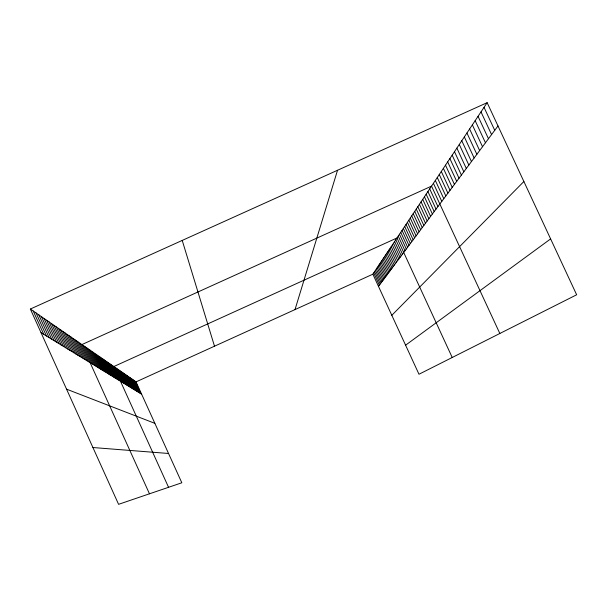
<?xml version="1.0" encoding="UTF-8"?>
<svg xmlns="http://www.w3.org/2000/svg" width="607" height="607" viewBox="0 0 607 607"><rect width="100%" height="100%" fill="white"/><g stroke="black" fill="none" stroke-linecap="round" stroke-linejoin="round"><path stroke-width="0.91" d="M295.017 309.585L337.53 170.264M372.865 274.189L487.148 102.674L576.65 294.774L418.982 374.238L372.865 274.189L136.044 381.871L30.35 309.031L487.148 102.674M378.465 286.345L497.998 125.953M391.819 315.306L523.879 181.508M405.59 345.193L550.617 238.908M92.917 447.526L168.534 453.475M66.558 389.17L154.861 423.337M41.041 332.697L141.606 394.125M484.037 107.348L494.735 130.323M481.002 111.9L491.564 134.587M478.05 116.332L488.476 138.73M475.167 120.656L485.456 142.774M472.36 124.875L482.519 146.719M469.613 128.988L479.651 150.566M466.942 133.001L476.859 154.322M464.332 136.916L474.128 157.987M461.783 140.741L471.457 161.561M459.294 144.481L468.854 165.058M456.866 148.123L466.313 168.465M454.491 151.689L463.831 171.804M452.169 155.18L461.403 175.059M449.893 158.586L459.029 178.246M447.678 161.917L456.707 181.364M445.508 165.172L454.431 184.407M443.383 168.359L452.215 187.388M441.304 171.478L450.037 190.31M439.271 174.535L447.913 193.163M437.275 177.525L445.826 195.955M435.325 180.446L443.785 198.694M433.413 183.314L441.79 201.38M499.842 333.486L431.547 186.129L81.915 344.571L149.474 493.802M429.71 188.876L437.913 206.577M427.912 191.577L436.031 209.096M426.152 194.217L434.187 211.57M424.422 196.812L432.381 213.998M422.73 199.354L430.606 216.373M421.068 201.85L428.868 218.71M419.437 204.301L427.169 220.994M417.836 206.699L425.492 223.239M416.265 209.051L423.853 225.44M414.725 211.365L422.237 227.602M413.215 213.641L420.659 229.727M411.728 215.864L419.103 231.813M410.271 218.057L417.578 233.862M408.837 220.204L416.083 235.873M407.426 222.321L414.611 237.845M406.045 224.393L413.162 239.788M404.687 226.434L411.743 241.692M403.352 228.437L410.347 243.566M402.039 230.41L408.974 245.41M400.749 232.344L407.623 247.224M399.474 234.249L406.295 248.999M398.23 236.123L404.99 250.752M452.223 357.493L397.001 237.967L113.82 366.552L168.549 487.3M395.81 239.757L402.456 254.151M394.633 241.518L401.235 255.797M393.48 243.248L400.021 257.414M392.35 244.955L398.837 259.007M391.227 246.632L397.668 260.578M390.126 248.286L396.515 262.125M389.041 249.917L395.377 263.643M387.972 251.518L394.262 265.145M386.925 253.096L393.161 266.617M385.885 254.652L392.084 268.074M384.868 256.177L391.014 269.5M383.859 257.687L389.96 270.912M382.873 259.174L388.928 272.3M381.894 260.638L387.903 273.674M380.93 262.08L386.902 275.024M379.982 263.506L385.908 276.352M379.049 264.91L384.937 277.665M378.131 266.291L383.973 278.954M377.22 267.657L383.017 280.229M376.325 269L382.084 281.489M375.445 270.32L381.158 282.725M374.572 271.632L380.248 283.947M373.715 272.922L379.352 285.153M136.044 381.871L181.827 482.777L118.585 504.326L30.35 309.031M135.27 381.333L140.862 393.67M134.473 380.786L140.111 393.207M133.677 380.232L139.352 392.744M132.865 379.671L138.578 392.274M132.038 379.109L137.797 391.796M131.203 378.533L137 391.31M130.353 377.949L136.196 390.817M129.496 377.357L135.376 390.316M128.623 376.75L134.542 389.808M127.736 376.143L133.699 389.292M126.84 375.521L132.85 388.776M125.922 374.891L131.977 388.245M124.996 374.253L131.097 387.706M124.063 373.608L130.202 387.16M123.107 372.948L129.299 386.606M122.136 372.281L128.373 386.044M121.157 371.605L127.44 385.468M120.156 370.915L126.491 384.891M119.139 370.217L125.528 384.299M118.107 369.511L124.541 383.7M117.06 368.783L123.547 383.093M115.998 368.054L122.538 382.478M114.913 367.311L121.506 381.849M112.682 365.771L119.382 380.551M111.536 364.974L118.289 379.883M110.36 364.17L117.174 379.2M109.177 363.35L116.043 378.51M107.963 362.516L114.89 377.804M106.733 361.666L113.721 377.091M105.474 360.801L112.523 376.363M104.199 359.921L111.309 375.619M102.902 359.025L110.079 374.868M101.581 358.115L108.82 374.094M100.231 357.189L107.538 373.313M98.858 356.241L106.233 372.516M97.461 355.277L104.905 371.704M96.043 354.298L103.547 370.877M94.586 353.297L102.166 370.035M93.114 352.28L100.762 369.177M91.604 351.241L99.328 368.297M90.071 350.186L97.871 367.41M88.501 349.108L96.376 366.499M86.907 348.008L94.859 365.573M85.276 346.885L93.311 364.625M83.614 345.74L91.725 363.661M80.185 343.372L88.47 361.666M78.417 342.158L86.786 360.641M76.611 340.914L85.063 359.587M74.767 339.639L83.311 358.517M72.886 338.342L81.52 357.424M70.966 337.022L79.692 356.301M68.993 335.663L77.817 355.163M66.982 334.275L75.905 353.995M64.926 332.864L73.948 352.796M62.825 331.407L71.945 351.574M60.67 329.927L69.896 350.322M58.469 328.41L67.802 349.048M56.216 326.854L65.655 347.735M53.909 325.269L63.462 346.392M51.542 323.637L61.216 345.019M49.121 321.968L58.909 343.608M46.64 320.261L56.542 342.166M44.099 318.5L54.122 340.686M41.488 316.71L51.641 339.176M38.81 314.858L49.091 337.613M36.063 312.969L46.481 336.02M33.241 311.027L43.795 334.381M182.221 240.425L214.499 346.195"/></g></svg>
